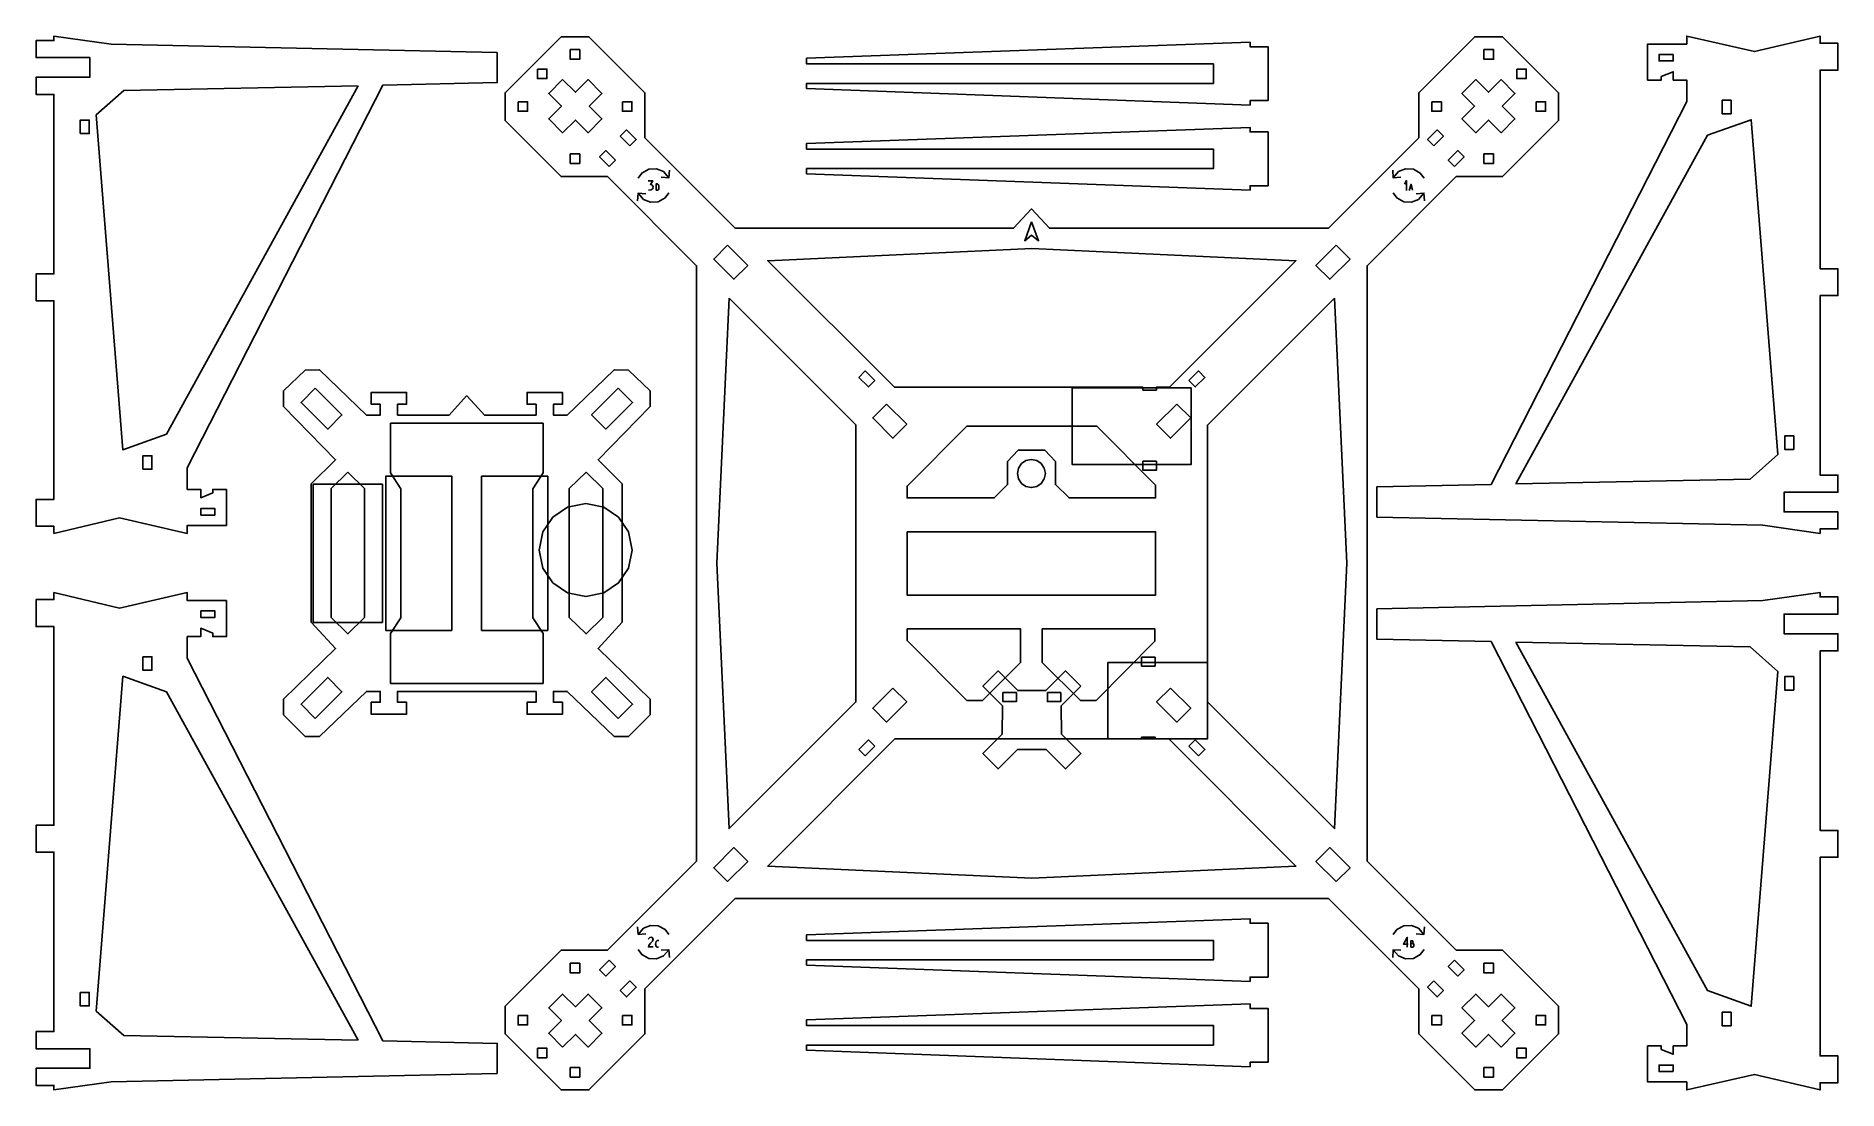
# Model space of a CAD drawing. Extents: x 26 to 1590, y 19 to 934.
import ezdxf

# ---------------------------------------------------------------- set-up
doc = ezdxf.new("R2010")
doc.units = 0
doc.layers.add('Corte', color=7, linetype='CONTINUOUS')
doc.layers.add('Grabado', color=7, linetype='CONTINUOUS')

msp = doc.modelspace()

# ---------------------------------------------------------------- linework, layer by layer
at = {"layer": 'Corte', "color": 1}
for points in [[(426.385685, 920.171083), (91.234527, 927.257698), (41.58259, 934.344312), (41.58259, 930.447411), (25.993463, 930.447411), (25.993463, 915.565436), (72.763976, 915.565436), (72.763976, 898.557477), (25.993463, 898.557477), (25.993463, 883.674), (41.58259, 883.674), (41.58259, 727.769268), (25.992045, 727.769268), (25.992045, 704.383356), (41.58259, 704.383356), (41.58259, 531.918825), (25.992045, 531.918825), (25.992045, 508.532913), (41.58259, 508.532913), (41.58259, 502.33248), (98.497082, 515.797047), (157.339829, 502.33248), (157.339829, 509.297814), (191.305288, 509.297814), (191.305288, 540.535467), (179.448662, 540.535467), (179.448662, 537.547297), (169.011695, 533.333305), (169.011296, 540.535467), (157.339829, 540.535467), (157.339988, 559.256902), (327.110527, 891.722636), (426.385685, 893.950356)], [(481.892574, 933.688719), (433.255367, 885.051515), (433.255367, 860.90942), (481.891104, 812.272213), (522.071768, 812.272213), (599.513662, 734.828857), (599.513662, 217.859136), (522.071768, 140.421674), (481.891104, 140.421674), (433.255367, 91.7859), (433.255367, 67.64235), (481.892574, 19.005151), (506.033199, 19.005151), (554.670406, 67.643775), (554.670406, 106.875225), (633.060052, 185.261999), (1148.131336, 185.261999), (1226.52096, 106.875225), (1226.52096, 67.645275), (1275.159659, 19.006576), (1299.298784, 19.006576), (1347.937483, 67.64235), (1347.937483, 91.7859), (1299.300284, 140.421674), (1259.119634, 140.421674), (1181.67771, 217.859136), (1181.67771, 734.831789), (1259.119634, 812.272213), (1299.300284, 812.272213), (1347.937483, 860.907958), (1347.937483, 885.051515), (1299.298784, 933.687254), (1275.159659, 933.687254), (1226.52096, 885.050045), (1226.52096, 845.818603), (1148.131336, 767.427494), (905.816914, 767.427494), (890.409664, 784.151609), (874.680139, 767.427494), (633.060052, 767.427494), (554.670406, 845.818603), (554.670406, 885.050045), (506.033199, 933.688719)], [(1080.128835, 874.341839), (1080.128835, 878.239477), (1095.719386, 878.239477), (1095.719386, 925.011094), (1080.128835, 925.011094), (1080.128835, 928.908816), (695.028104, 915.062635), (695.028104, 910.129263), (1048.236803, 910.129263), (1048.236803, 893.121361), (695.028104, 893.121361), (695.028104, 888.700839)], [(1190.073843, 516.491688), (1525.225001, 509.405074), (1574.876937, 502.31846), (1574.876937, 506.215361), (1590.466065, 506.215361), (1590.466065, 521.097335), (1543.695552, 521.097335), (1543.695552, 538.105294), (1590.466065, 538.105294), (1590.466065, 552.988772), (1574.876937, 552.988772), (1574.876937, 708.893504), (1590.467482, 708.893504), (1590.467482, 732.279416), (1574.876937, 732.279416), (1574.876937, 904.743947), (1590.467482, 904.743947), (1590.467482, 928.129858), (1574.876937, 928.129858), (1574.876937, 934.330291), (1517.962446, 920.865724), (1459.119698, 934.330291), (1459.119698, 927.364958), (1425.15424, 927.364958), (1425.15424, 896.127304), (1437.010865, 896.127304), (1437.010865, 899.115474), (1447.447832, 903.329467), (1447.448232, 896.127304), (1459.119698, 896.127304), (1459.119539, 877.40587), (1289.349001, 544.940135), (1190.073843, 542.712416)], [(489.787569, 922.503807), (498.074485, 922.503807), (498.074485, 914.216882), (489.787569, 914.216882)], [(1283.115657, 922.503606), (1291.402573, 922.503606), (1291.402573, 914.216681), (1283.115657, 914.216681)], [(1447.438059, 918.319266), (1435.225963, 918.319266), (1435.225963, 912.754148), (1447.438059, 912.754148)], [(461.321348, 905.701742), (469.608265, 905.701742), (469.608265, 897.414817), (461.321348, 897.414817)], [(483.199966, 896.483828), (494.223053, 885.459143), (505.24784, 896.483808), (517.274873, 884.456906), (506.250029, 873.432201), (517.27459, 862.40918), (505.24784, 850.382236), (494.223053, 861.406981), (483.199966, 850.382253), (471.17299, 862.409157), (482.197777, 873.432221), (471.17299, 884.456925), (483.199966, 896.483828)], [(1297.98774, 896.483624), (1286.964653, 885.458939), (1275.939894, 896.48361), (1263.912918, 884.456707), (1274.937705, 873.432005), (1263.912889, 862.408973), (1275.939866, 850.382063), (1286.964653, 861.406777), (1297.98774, 850.382052), (1310.014744, 862.408973), (1298.989929, 873.432017), (1310.014716, 884.45673), (1297.98774, 896.483624)], [(1311.581679, 905.701499), (1319.868595, 905.701499), (1319.868595, 897.414574), (1311.581679, 897.414574)], [(305.754477, 891.134277), (139.16229, 588.555037), (101.307063, 575.009637), (78.208403, 865.81732), (102.309425, 887.093603)], [(444.519383, 877.235636), (452.806299, 877.235636), (452.806299, 868.948711), (444.519383, 868.948711)], [(535.056463, 877.235639), (543.34338, 877.235639), (543.34338, 868.948714), (535.056463, 868.948714)], [(1237.846762, 877.235429), (1246.133679, 877.235429), (1246.133679, 868.948504), (1237.846762, 868.948504)], [(1328.383786, 877.235438), (1336.670702, 877.235438), (1336.670702, 868.948513), (1328.383786, 868.948513)], [(1497.629208, 878.573027), (1497.629208, 866.882381), (1489.83535, 866.882409), (1489.83535, 878.573055)], [(64.437488, 849.643087), (64.437488, 861.333732), (72.231346, 861.333704), (72.231346, 849.643058)], [(1310.705051, 545.528494), (1477.297237, 848.107735), (1515.152465, 861.653134), (1538.251124, 570.845452), (1514.150103, 549.569169)], [(541.544428, 839.031518), (533.277751, 847.298073), (538.788898, 852.809041), (547.05532, 844.542508)], [(1080.128835, 800.412301), (1080.128835, 804.309939), (1095.719386, 804.309939), (1095.719386, 851.081558), (1080.128835, 851.081558), (1080.128835, 854.97928), (695.028104, 841.133099), (695.028104, 836.199727), (1048.236803, 836.199727), (1048.236803, 819.191825), (695.028104, 819.191825), (695.028104, 814.771303)], [(1239.645713, 839.031319), (1247.912362, 847.297866), (1242.401272, 852.808851), (1234.13485, 844.542327)], [(489.78754, 831.967374), (498.074457, 831.967374), (498.074457, 823.680449), (489.78754, 823.680449)], [(523.528044, 821.015275), (515.26165, 829.281828), (520.772457, 834.792778), (529.039134, 826.526266)], [(1257.662126, 821.015062), (1265.92852, 829.281612), (1260.417685, 834.792594), (1252.151008, 826.526076)], [(1283.115628, 831.967195), (1291.402545, 831.967195), (1291.402545, 823.68027), (1283.115628, 823.68027)], [(626.38081, 752.700551), (643.917233, 735.16238), (631.891673, 723.136739), (614.353551, 740.673328)], [(1154.806952, 752.70037), (1137.270559, 735.162201), (1149.296146, 723.136543), (1166.834212, 740.673149)], [(890.520964, 749.846437), (1119.919936, 739.217527), (1009.989212, 629.285401), (998.765612, 629.285401), (998.765612, 626.888918), (987.071763, 626.888918), (987.071763, 629.285401), (771.20069, 629.285401), (661.270012, 739.216064)], [(627.725092, 706.61886), (737.770011, 596.568084), (737.770011, 355.982187), (627.725092, 246.070565), (617.09472, 476.42896)], [(1153.467735, 706.62036), (1164.09666, 476.66773), (1153.467735, 246.070565), (1043.157737, 356.147712), (1043.157737, 596.373294)], [(754.180271, 635.161133), (745.913594, 643.427414), (740.402674, 637.916607), (748.669238, 629.649987)], [(1027.009729, 635.160056), (1035.276123, 643.426336), (1040.787213, 637.915615), (1032.520535, 629.648825)], [(764.435113, 614.646124), (781.97179, 597.107936), (769.946203, 585.08234), (752.408136, 602.618912)], [(1016.488574, 614.646719), (1028.514105, 602.619507), (1010.97601, 585.082964), (998.948751, 597.108559)], [(834.187524, 595.418606), (782.281248, 543.496894), (782.281248, 533.268606), (857.918805, 533.268606), (869.531526, 544.71975), (869.531526, 564.742686), (878.691127, 574.601334), (901.827848, 574.601334), (910.978089, 564.752158), (910.978089, 544.729086), (922.948489, 533.268606), (998.062494, 533.268606), (998.062494, 544.332846), (947.003131, 595.418606)], [(1552.02204, 587.019685), (1552.02204, 575.329039), (1544.228182, 575.329068), (1544.228182, 587.019713)], [(118.830319, 558.089745), (118.830319, 569.780391), (126.624178, 569.780362), (126.624178, 558.089717)], [(890.17166, 542.24365), (894.900898, 543.198359), (898.762904, 545.802123), (901.366781, 549.664101), (902.321603, 554.39331), (901.366781, 559.12254), (898.762876, 562.984461), (894.900898, 565.588225), (890.17166, 566.542962), (885.442734, 565.588253), (881.580869, 562.984461), (878.977049, 559.12254), (878.02217, 554.39331), (878.976992, 549.664129), (881.580841, 545.80218), (885.442706, 543.198359), (890.17166, 542.24365), (890.17166, 542.24365), (890.17166, 542.24365), (890.17166, 542.24365)], [(987.072236, 565.047258), (998.766028, 565.047258), (998.766028, 557.253468), (987.072236, 557.253496)], [(169.021468, 518.343506), (181.233564, 518.343506), (181.233564, 523.908624), (169.021468, 523.908624)], [(782.283543, 503.856028), (998.060202, 503.856142), (998.06006, 448.837257), (782.283543, 448.837257)], [(426.385685, 33.196791), (91.234527, 26.110176), (41.58259, 19.023562), (41.58259, 22.920463), (25.993463, 22.920463), (25.993463, 37.802438), (72.763976, 37.802438), (72.763976, 54.810397), (25.993463, 54.810397), (25.993463, 69.693874), (41.58259, 69.693874), (41.58259, 225.598606), (25.992045, 225.598606), (25.992045, 248.984518), (41.58259, 248.984518), (41.58259, 421.449049), (25.992045, 421.449049), (25.992045, 444.834961), (41.58259, 444.834961), (41.58259, 451.035394), (98.497082, 437.570827), (157.339829, 451.035394), (157.339829, 444.07006), (191.305288, 444.07006), (191.305288, 412.832407), (179.448662, 412.832407), (179.448662, 415.820577), (169.011695, 420.034569), (169.011296, 412.832407), (157.339829, 412.832407), (157.339988, 394.110972), (327.110527, 61.645238), (426.385685, 59.417518)], [(1190.073843, 436.875335), (1525.225001, 443.96195), (1574.876937, 451.048564), (1574.876937, 447.151663), (1590.466065, 447.151663), (1590.466065, 432.269688), (1543.695552, 432.269688), (1543.695552, 415.261729), (1590.466065, 415.261729), (1590.466065, 400.378252), (1574.876937, 400.378252), (1574.876937, 244.47352), (1590.467482, 244.47352), (1590.467482, 221.087608), (1574.876937, 221.087608), (1574.876937, 48.623077), (1590.467482, 48.623077), (1590.467482, 25.237165), (1574.876937, 25.237165), (1574.876937, 19.036732), (1517.962446, 32.501299), (1459.119698, 19.036732), (1459.119698, 26.002066), (1425.15424, 26.002066), (1425.15424, 57.239719), (1437.010865, 57.239719), (1437.010865, 54.251549), (1447.447832, 50.037557), (1447.448232, 57.239719), (1459.119698, 57.239719), (1459.119539, 75.961154), (1289.349001, 408.426888), (1190.073843, 410.654608)], [(169.021468, 435.024369), (181.233564, 435.024369), (181.233564, 429.45925), (169.021468, 429.45925)], [(782.28074, 419.458256), (782.28074, 409.229253), (834.187489, 357.307864), (847.693339, 357.307864), (880.832539, 390.125494), (880.832539, 419.458256), (845.897464, 419.458256)], [(899.677114, 419.458256), (899.677114, 390.125494), (932.816238, 357.307864), (946.320663, 357.307864), (997.400387, 408.723423), (997.400387, 419.458256), (933.661488, 419.458256)], [(1310.705051, 407.838529), (1477.297237, 105.259289), (1515.152465, 91.713889), (1538.251124, 382.521572), (1514.150103, 403.797855)], [(118.830319, 395.278129), (118.830319, 383.587483), (126.624178, 383.587512), (126.624178, 395.278157)], [(985.826126, 394.873002), (997.519918, 394.873002), (997.519918, 387.079228), (985.826126, 387.079257)], [(305.754477, 62.233597), (139.16229, 364.812837), (101.307063, 378.358237), (78.208403, 87.550554), (102.309425, 66.274271)], [(1552.02204, 366.347339), (1552.02204, 378.037984), (1544.228182, 378.037956), (1544.228182, 366.34731)], [(769.946855, 368.10668), (781.972442, 356.079449), (764.435708, 338.541298), (752.408448, 350.56697)], [(865.453861, 364.071855), (877.147654, 364.071855), (877.147654, 356.278082), (865.453861, 356.27811)], [(904.043707, 364.073329), (915.737499, 364.073329), (915.737499, 356.279556), (904.043707, 356.279584)], [(1010.975444, 368.105972), (1028.51351, 350.566318), (1016.487951, 338.540702), (998.948184, 356.078769)], [(985.826613, 325.429902), (997.520462, 325.429902), (997.520462, 323.897674), (1009.497062, 323.897674), (1119.919936, 213.471823), (890.512189, 202.841473), (661.270012, 213.471823), (771.69284, 323.897674), (985.826613, 323.897674)], [(754.181773, 317.535134), (745.915124, 309.268656), (740.404205, 314.779604), (748.670712, 323.046224)], [(1027.009729, 317.534624), (1035.276236, 309.268145), (1040.787213, 314.778952), (1032.520847, 323.045771)], [(626.38081, 199.992945), (643.917233, 217.531096), (631.891673, 229.55674), (614.353579, 212.020176)], [(1154.806952, 199.993087), (1137.270559, 217.531238), (1149.296146, 229.556854), (1166.83424, 212.020347)], [(1080.128835, 113.141424), (1080.128835, 117.039061), (1095.719386, 117.039061), (1095.719386, 163.810687), (1080.128835, 163.810687), (1080.128835, 167.708409), (695.028104, 153.862243), (695.028104, 148.928854), (1048.236803, 148.928854), (1048.236803, 131.920951), (695.028104, 131.920951), (695.028104, 127.500435)], [(489.78754, 129.012914), (498.074457, 129.012914), (498.074457, 120.725997), (489.78754, 120.725997)], [(523.528016, 131.678105), (515.261622, 123.411569), (520.772457, 117.900593), (529.039134, 126.1671)], [(1257.662126, 131.678275), (1265.92852, 123.411739), (1260.417685, 117.900734), (1252.151008, 126.167242)], [(1283.115628, 129.013084), (1291.402545, 129.013084), (1291.402545, 120.726168), (1283.115628, 120.726168)], [(541.544428, 113.661805), (533.277751, 105.395298), (538.788898, 99.884294), (547.055291, 108.150829)], [(1239.645997, 113.661975), (1247.912391, 105.395468), (1242.401244, 99.884464), (1234.13485, 108.150999)], [(64.437488, 103.724787), (64.437488, 92.034142), (72.231346, 92.03417), (72.231346, 103.724816)], [(483.199995, 56.20971), (494.223081, 67.234413), (505.247869, 56.20971), (517.274845, 68.236573), (506.250029, 79.261276), (517.274562, 90.284334), (505.247869, 102.31131), (494.223053, 91.286523), (483.199966, 102.311254), (471.17299, 90.284334), (482.197806, 79.261276), (471.173018, 68.23663), (483.199995, 56.20971)], [(1297.98774, 56.209909), (1286.964653, 67.234469), (1275.939866, 56.209965), (1263.913173, 68.236743), (1274.937677, 79.261446), (1263.912889, 90.284646), (1275.939866, 102.311537), (1286.964653, 91.28675), (1297.987768, 102.31148), (1310.014744, 90.284504), (1298.989929, 79.261417), (1310.014716, 68.2368), (1297.98774, 56.209909)], [(444.519383, 83.744643), (452.806299, 83.744643), (452.806299, 75.457727), (444.519383, 75.457727)], [(535.056463, 83.744671), (543.34338, 83.744671), (543.34338, 75.457755), (535.056463, 75.457755)], [(1080.128835, 39.211909), (1080.128835, 43.109546), (1095.719386, 43.109546), (1095.719386, 89.881143), (1080.128835, 89.881143), (1080.128835, 93.778866), (695.028104, 79.932699), (695.028104, 74.99931), (1048.236803, 74.99931), (1048.236803, 57.991408), (695.028104, 57.991408), (695.028104, 53.570891)], [(1237.846649, 83.74487), (1246.133565, 83.74487), (1246.133565, 75.457953), (1237.846649, 75.457953)], [(1328.383814, 83.744842), (1336.670731, 83.744842), (1336.670731, 75.457925), (1328.383814, 75.457925)], [(1497.629208, 74.793997), (1497.629208, 86.484643), (1489.83535, 86.484614), (1489.83535, 74.793969)], [(461.32149, 55.278567), (469.608406, 55.278567), (469.608406, 46.99165), (461.32149, 46.99165)], [(1311.581735, 55.278709), (1319.868652, 55.278709), (1319.868652, 46.991792), (1311.581735, 46.991792)], [(489.787569, 38.476457), (498.074485, 38.476457), (498.074485, 30.189541), (489.787569, 30.189541)], [(1283.115628, 38.476627), (1291.402545, 38.476627), (1291.402545, 30.189711), (1283.115628, 30.189711)], [(1447.438059, 35.047757), (1435.225963, 35.047757), (1435.225963, 40.612876), (1447.438059, 40.612876)]]:
    msp.add_lwpolyline(points, close=True, dxfattribs=at)
at = {"layer": 'Grabado', "color": 5}
for points in [[(548.690877, 810.989232), (551.88463, 815.363821), (557.95626, 818.764654), (564.755713, 819.021181), (570.69996, 816.576887), (575.340866, 811.155325)], [(575.857616, 817.816315), (575.340866, 811.155325), (568.679908, 811.672095)], [(1203.897345, 817.816315), (1204.414094, 811.155325), (1211.075053, 811.672095)], [(1231.064084, 810.989232), (1227.870331, 815.363821), (1221.7987, 818.764654), (1214.999248, 819.021181), (1209.055001, 816.576887), (1204.414094, 811.155325)], [(548.322858, 791.233972), (548.839608, 797.894962), (555.500566, 797.378191)], [(575.489598, 798.061052), (572.295844, 793.686464), (566.224213, 790.285631), (559.424761, 790.029105), (553.480514, 792.473399), (548.839608, 797.894962)], [(557.411669, 808.673984), (561.475191, 808.673984), (559.365307, 805.466013), (560.771887, 804.977844), (561.865918, 803.652814), (561.631493, 801.839614), (560.106652, 800.702393), (557.646123, 800.375105)], [(1204.265363, 798.061052), (1207.459116, 793.686464), (1213.530747, 790.285631), (1220.3302, 790.029105), (1226.274447, 792.473399), (1230.915353, 797.894962)], [(1214.144079, 805.72377), (1215.773206, 808.728557), (1215.773206, 800.271493)], [(1218.240199, 800.307262), (1219.806834, 805.5676), (1221.167297, 800.364439)], [(1218.858602, 802.422831), (1220.507666, 802.422831)], [(1231.432103, 791.233972), (1230.915353, 797.894962), (1224.254394, 797.378191)], [(548.322605, 160.721496), (548.839354, 154.060506), (555.500313, 154.577276)], [(575.489344, 153.894413), (572.295591, 158.269002), (566.22396, 161.669835), (559.424508, 161.926362), (553.480261, 159.482069), (548.839354, 154.060506)], [(1204.26505, 153.894413), (1207.458803, 158.269002), (1213.530433, 161.669835), (1220.329886, 161.926362), (1226.274133, 159.482069), (1230.915039, 154.060506)], [(1231.431789, 160.721496), (1230.915039, 154.060506), (1224.254081, 154.577276)], [(548.690623, 140.966234), (551.884376, 136.591645), (557.956007, 133.190812), (564.75546, 132.934286), (570.699707, 135.37858), (575.340612, 140.800143)], [(557.558079, 150.00753), (558.919899, 151.510399), (560.568387, 151.581946), (561.78686, 150.150643), (561.356816, 148.146817), (559.421603, 146.429254), (558.059783, 144.496996), (557.701455, 143.280388), (561.858548, 143.280388)], [(566.696778, 148.735426), (565.267946, 148.735426), (564.336113, 147.89048), (563.839143, 145.703563), (564.274035, 143.715453), (565.019461, 143.11902), (566.510428, 143.11902)], [(1231.063771, 140.966234), (1227.870017, 136.591645), (1221.798387, 133.190812), (1214.998934, 132.934286), (1209.054687, 135.37858), (1204.413781, 140.800143)], [(1217.344309, 145.754833), (1213.201672, 145.754833), (1216.484504, 151.46354), (1216.484504, 143.008869)], [(575.857363, 134.139153), (575.340612, 140.800143), (568.679654, 140.283372)], [(1203.897031, 134.139153), (1204.413781, 140.800143), (1211.07474, 140.283372)]]:
    msp.add_lwpolyline(points, dxfattribs=at)
for points in [[(564.261704, 800.383028), (564.261704, 805.832087), (565.540214, 805.832087), (566.12622, 805.456293), (566.658935, 804.37587), (566.658935, 801.651345), (566.179483, 800.71185), (565.646769, 800.383028)], [(890.304265, 772.944185), (884.484425, 756.546596), (890.304265, 761.30786), (896.3928, 756.546593)], [(1028.949222, 628.882985), (925.54998, 628.882985), (925.54998, 562.334139), (1028.949222, 562.334139)], [(466.17497, 598.057118), (466.17497, 554.879367), (457.337565, 541.127565), (457.337565, 429.071357), (466.17497, 415.319584), (466.17497, 372.141808), (457.337565, 372.141808), (342.641934, 372.141808), (333.802942, 372.141808), (333.802942, 415.319584), (342.641934, 429.071357), (342.641934, 541.127565), (333.802942, 554.879367), (333.802942, 598.057118), (342.641934, 598.057118), (457.337565, 598.057118)], [(326.71749, 545.167446), (266.62898, 545.167446), (266.62898, 425.095583), (326.71749, 425.095583)], [(462.936671, 487.953921), (466.105266, 472.25931), (474.746287, 459.442942), (487.562683, 450.801921), (503.257266, 447.633326), (518.951849, 450.801921), (531.768246, 459.442942), (540.409266, 472.259339), (543.577861, 487.953921), (540.409266, 503.648504), (531.768217, 516.464901), (518.951849, 525.105921), (503.257266, 528.274517), (487.562683, 525.105921), (474.746315, 516.464872), (466.105266, 503.648504)], [(933.152457, 369.639496), (919.85777, 382.934183), (902.78725, 365.863635), (878.410772, 365.855131), (861.331833, 382.934041), (848.038337, 369.638986), (865.116482, 352.560813), (864.806258, 327.882132), (848.038337, 311.114239), (861.333024, 297.819553), (878.100917, 314.587446), (902.890545, 314.786721), (919.85777, 297.819524), (933.15206, 311.113814), (916.184835, 328.081011), (916.081937, 352.568438)], [(1043.157742, 390.150255), (956.640158, 390.150255), (956.640158, 324.039268), (1043.157742, 324.039268)], [(1219.746217, 143.118947), (1219.746217, 148.56808), (1221.093241, 148.56808), (1221.574309, 147.488533), (1221.189477, 146.151952), (1219.842454, 146.151952), (1221.718649, 146.151952), (1222.199745, 145.483665), (1222.199745, 144.095675), (1221.622441, 143.118947)]]:
    msp.add_lwpolyline(points, close=True, dxfattribs=at)
at = {"layer": 'Grabado', "color": 1}
for points in [[(271.753414, 644.301518), (259.737304, 644.266343), (240.821772, 626.061263), (240.788097, 612.767813), (240.788097, 612.653551), (285.996101, 566.276596), (264.996102, 545.349842), (264.996102, 425.307363), (285.996101, 402.423573), (240.788097, 358.343494), (240.821772, 344.846427), (259.737304, 325.929432), (259.738804, 325.929432), (271.753452, 325.894257), (271.979037, 325.894257), (312.813019, 365.105194), (324.830598, 365.105194), (324.830598, 355.677462), (317.036164, 355.677462), (317.036164, 345.385467), (347.695346, 345.351792), (347.695346, 355.677499), (339.902336, 355.677499), (339.902336, 365.105231), (460.078119, 365.105231), (460.078119, 355.677499), (452.285154, 355.677499), (452.285154, 345.351814), (482.944329, 345.385489), (482.944329, 355.677499), (475.149894, 355.677499), (475.149894, 365.105231), (487.167474, 365.105231), (528.001456, 325.894294), (528.227041, 325.894294), (540.241696, 325.929469), (559.158683, 344.846464), (559.192358, 358.343532), (513.984354, 402.423611), (534.984353, 425.307401), (534.984353, 545.349857), (513.984354, 566.276611), (559.192358, 612.653566), (559.192358, 612.767828), (559.158683, 626.061278), (540.243158, 644.266358), (540.241658, 644.266358), (528.227003, 644.301533), (528.001418, 644.301533), (487.167436, 605.125748), (475.149894, 605.125748), (475.149894, 614.521261), (482.944329, 614.521261), (482.944329, 624.810323), (452.285154, 624.845498), (452.285154, 614.521283), (460.078119, 614.521283), (460.078119, 605.125771), (415.234855, 605.125771), (412.935055, 607.610146), (400.123532, 621.735638), (399.990227, 621.592081), (399.85693, 621.735638), (387.045408, 607.610146), (384.7456, 605.125771), (339.902336, 605.125771), (339.902336, 614.521283), (347.695308, 614.521283), (347.695308, 624.845498), (317.036126, 624.810323), (317.036126, 614.521261), (324.830561, 614.521261), (324.830561, 605.125748), (312.812981, 605.125748), (271.978999, 644.301518)], [(268.444992, 628.524485), (291.634916, 605.334521), (279.247969, 592.947513), (256.058048, 616.137514)], [(531.530429, 628.524694), (508.340468, 605.334733), (520.72741, 592.94776), (543.917373, 616.137722)], [(296.770016, 555.669684), (282.253414, 541.320069), (282.253414, 429.449958), (296.770016, 415.101813), (311.286619, 429.449958), (311.286619, 541.320069)], [(387.083594, 418.181868), (387.083594, 552.015694), (329.646954, 552.015694), (329.646954, 418.181868)], [(470.333282, 418.181868), (470.333282, 552.015694), (412.896643, 552.015694), (412.896643, 418.181868)], [(503.49892, 555.669694), (488.982302, 541.320066), (488.982302, 429.449953), (503.49892, 415.101827), (518.015509, 429.449953), (518.015509, 541.320066)], [(268.445112, 341.674035), (291.634993, 364.863995), (279.248075, 377.250953), (256.058174, 354.061013)], [(531.53028, 341.673934), (508.34034, 364.863875), (520.727298, 377.250833), (543.917238, 354.060892)]]:
    msp.add_lwpolyline(points, close=True, dxfattribs=at)

doc.saveas('drawing.dxf')
